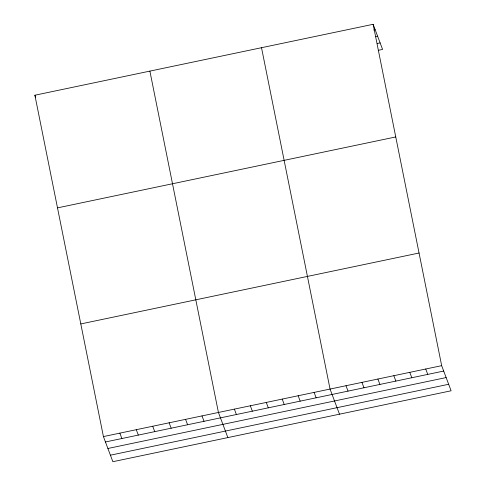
<?xml version="1.0" encoding="UTF-8"?>
<svg xmlns="http://www.w3.org/2000/svg" width="486" height="486" viewBox="0 0 486 486"><rect width="100%" height="100%" fill="white"/><g stroke="black" fill="none" stroke-linecap="round" stroke-linejoin="round"><path stroke-width="0.73" d="M373.139 24.3L441.671 365.666L451.111 390.78L112.861 461.7L103.421 436.58L34.889 95.22L373.139 24.3L382.579 49.42L378.23 50.331M373.71 29.992L375.162 29.689M375.435 36.657L377.61 36.201M377.233 43.515L380.131 42.908M57.506 207.868L395.756 136.949M80.804 323.931L419.053 253.012M103.421 436.58L441.671 365.666M105.45 441.974L443.7 371.055M107.898 448.481L446.142 377.567M110.419 455.188L448.669 384.274M425.724 369.008L427.753 374.396M409.783 372.349L411.806 377.743M393.836 375.696L395.859 381.085M377.889 379.037L379.912 384.426M361.942 382.379L363.965 387.767M345.996 385.726L348.025 391.115M339.489 414.187L330.049 389.067L261.517 47.701M314.102 392.409L316.131 397.797M298.155 395.756L300.184 401.144M282.214 399.097L284.237 404.486M266.267 402.438L268.29 407.827M250.32 405.786L252.343 411.174M234.374 409.127L236.396 414.515M227.867 437.588L218.427 412.468L149.888 71.108M202 415.913L204.023 421.301M185.567 419.357L187.596 424.746M169.14 422.802L171.163 428.19M34.889 95.22L35.648 97.236M152.713 426.246L154.736 431.641M136.28 429.691L138.31 435.085M119.854 433.135L121.877 438.53"/></g></svg>
